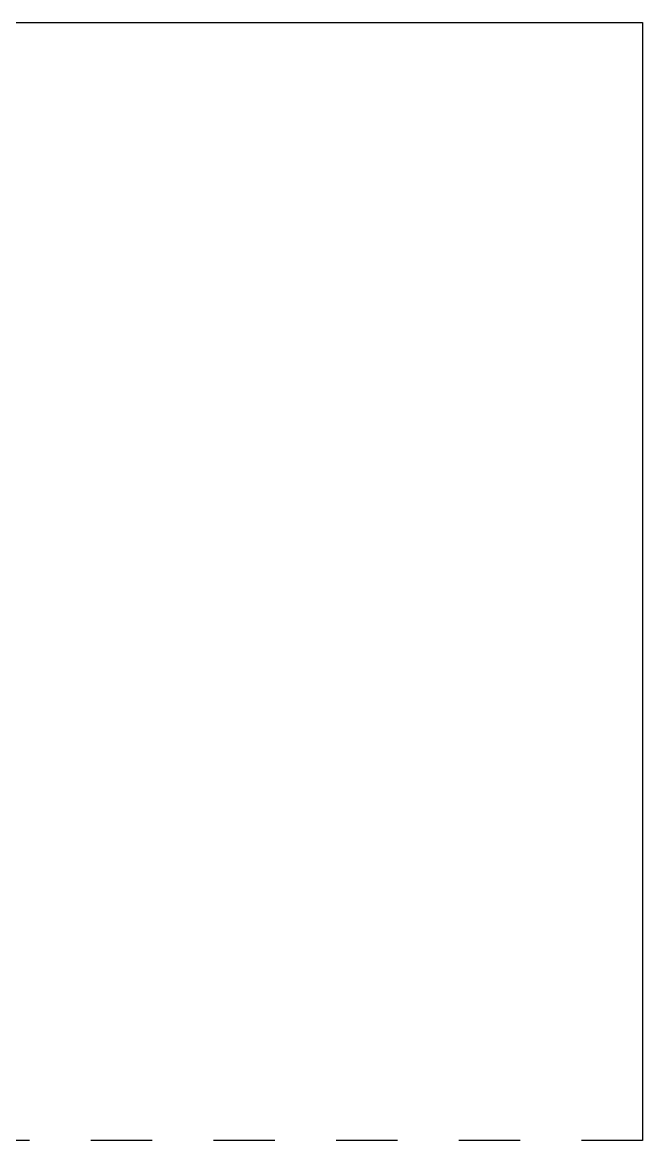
# Model space of a CAD drawing. Header units: millimetres. Extents: x 1398 to 1463.6, y 278.6 to 295.8.
# Drawn here: x 1424.147 to 1425.159, y 292.389 to 294.213 of the extents above; entities that cross this region are included whole.
import ezdxf

# ---------------------------------------------------------------- set-up
doc = ezdxf.new("R2010")
doc.units = ezdxf.units.MM
doc.linetypes.add('CENTER', pattern=[2, 1.25, -0.25, 0.25, -0.25])
doc.styles.add('2', font='SCRIPTC.SHX', dxfattribs={"height": 0.2})
doc.styles.add('ROMANS', font='romans')

# ---------------------------------------------------------------- blocks, each defined once
blk = doc.blocks.new('A$C03A07C7F')
for p, q in [((1260.429, 497.658), (1360.437, 497.658)), ((1360.437, 497.658), (1360.437, 406.46))]:
    blk.add_line(p, q)
at = {"linetype": 'CENTER'}
blk.add_line((1360.437, 406.46), (1260.429, 406.46), dxfattribs=at)
for tag, p, style in [('ROSY', (683.087, 26.495), '2'), ('30/10/02', (715.706, 16.31), 'ROMANS'), ('ROSY', (1513.839, 14.827), '2'), ('ROSY', (2354.851, 14.827), '2'), ('ROSY', (3194.181, 14.827), '2'), ('30/10/02', (1546.458, 4.642), 'ROMANS'), ('30/10/02', (2387.471, 4.642), 'ROMANS'), ('30/10/02', (3226.8, 4.642), 'ROMANS')]:
    blk.add_attdef(tag, p, '', height=2.88, dxfattribs=dict(style=style))

msp = doc.modelspace()

# ---------------------------------------------------------------- block references
at = {"xscale": 0.01999999999999991, "yscale": 0.01999999999999991, "zscale": 0.01999999999999991}
msp.add_blockref('A$C03A07C7F', (1397.9505, 284.2598), dxfattribs=at)

doc.saveas('drawing.dxf')
